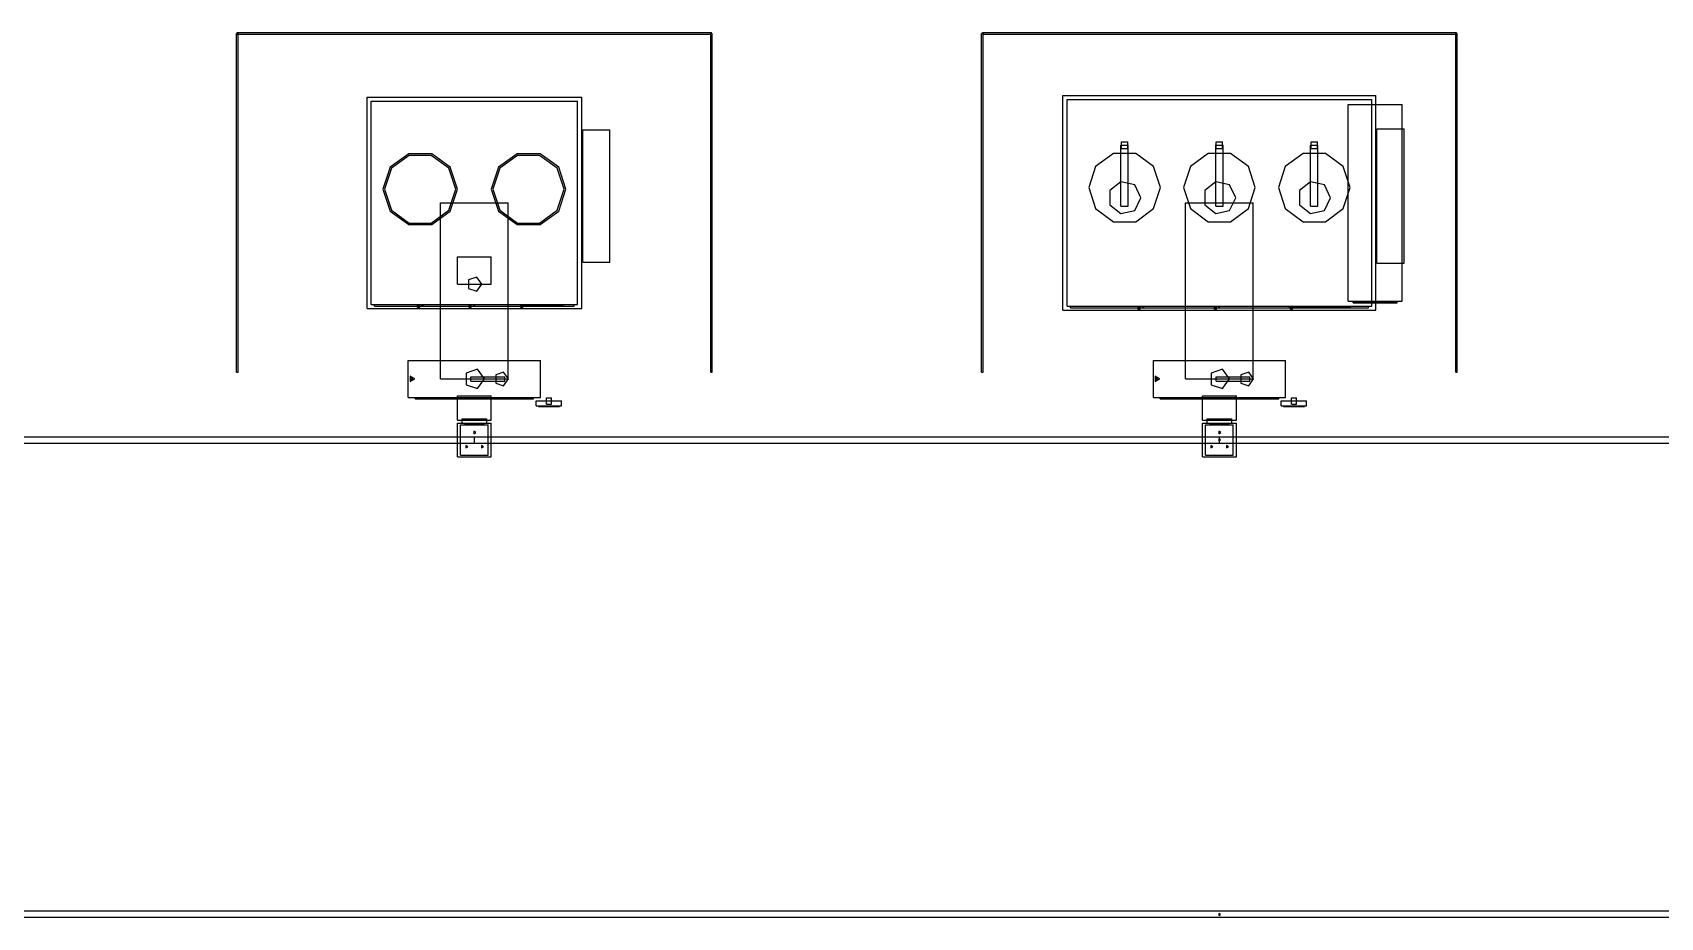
# Model space of a CAD drawing. Header units: millimetres. Extents: x 155910 to 349090, y -230090 to -203978.
# Drawn here: x 252954 to 301022, y -230090 to -203978 of the extents above; entities that cross this region are included whole.
import ezdxf

# ---------------------------------------------------------------- set-up
doc = ezdxf.new("R2010")
doc.units = ezdxf.units.MM

msp = doc.modelspace()

# ---------------------------------------------------------------- linework, layer by layer
at = {"layer": 'V6_FAB1_PORT_CMP'}
for p, q in [((287500, -215420), (287500, -214700)), ((287500, -215420), (287500, -214700)), ((287500, -214700), (288500, -214700)), ((287500, -214700), (288500, -214700)), ((288500, -215420), (288500, -214700)), ((288500, -215420), (288500, -214700)), ((287500, -215420), (288500, -215420)), ((287500, -215420), (288500, -215420)), ((287500, -216500), (287500, -215500)), ((287500, -216500), (287500, -215500)), ((287500, -215500), (288500, -215500)), ((287500, -215500), (288500, -215500)), ((287590, -216450), (287590, -215550)), ((287590, -216450), (287590, -215550)), ((287590, -215550), (288410, -215550)), ((287590, -215550), (288410, -215550)), ((287635, -215500), (287635, -215380)), ((287635, -215500), (287635, -215380)), ((287635, -215380), (288365, -215380)), ((287635, -215380), (288365, -215380)), ((287635, -215500), (288365, -215500)), ((287635, -215500), (288365, -215500)), ((287710, -215527), (287710, -215503)), ((287710, -215527), (287710, -215503)), ((287710, -215503), (288290, -215503)), ((287710, -215503), (288290, -215503)), ((287710, -215527), (288290, -215527)), ((287710, -215527), (288290, -215527)), ((288040, -215780), (287980, -215745)), ((287980, -215745), (287980, -215815)), ((288040, -215780), (287980, -215745)), ((287980, -215745), (287980, -215815)), ((287980, -215815), (288040, -215780)), ((287980, -215815), (288040, -215780)), ((288290, -215527), (288290, -215503)), ((288290, -215527), (288290, -215503)), ((288365, -215500), (288365, -215380)), ((288365, -215500), (288365, -215380)), ((288410, -216450), (288410, -215550)), ((288410, -216450), (288410, -215550)), ((288500, -216500), (288500, -215500)), ((288500, -216500), (288500, -215500)), ((287810, -216200), (287750, -216165)), ((287750, -216165), (287750, -216235)), ((287810, -216200), (287750, -216165)), ((287750, -216165), (287750, -216235)), ((287750, -216235), (287810, -216200)), ((287750, -216235), (287810, -216200)), ((288270, -216200), (288210, -216165)), ((288210, -216165), (288210, -216235)), ((288270, -216200), (288210, -216165)), ((288210, -216165), (288210, -216235)), ((288210, -216235), (288270, -216200)), ((288210, -216235), (288270, -216200)), ((287500, -216500), (288500, -216500)), ((287500, -216500), (288500, -216500)), ((287590, -216450), (288410, -216450)), ((287590, -216450), (288410, -216450))]:
    msp.add_line(p, q, dxfattribs=at)
at = {"layer": 'V6_FAB1_PORT_THERMAL'}
for p, q in [((265500, -215420), (265500, -214700)), ((265500, -215420), (265500, -214700)), ((265500, -214700), (266500, -214700)), ((265500, -214700), (266500, -214700)), ((266500, -215420), (266500, -214700)), ((266500, -215420), (266500, -214700)), ((265500, -215420), (266500, -215420)), ((265500, -215420), (266500, -215420)), ((265500, -216500), (265500, -215500)), ((265500, -216500), (265500, -215500)), ((265500, -215500), (266500, -215500)), ((265500, -215500), (266500, -215500)), ((265590, -216450), (265590, -215550)), ((265590, -216450), (265590, -215550)), ((265590, -215550), (266410, -215550)), ((265590, -215550), (266410, -215550)), ((265635, -215500), (265635, -215380)), ((265635, -215500), (265635, -215380)), ((265635, -215380), (266365, -215380)), ((265635, -215380), (266365, -215380)), ((265635, -215500), (266365, -215500)), ((265635, -215500), (266365, -215500)), ((265710, -215527), (265710, -215503)), ((265710, -215527), (265710, -215503)), ((265710, -215503), (266290, -215503)), ((265710, -215503), (266290, -215503)), ((265710, -215527), (266290, -215527)), ((265710, -215527), (266290, -215527)), ((266040, -215780), (265980, -215745)), ((265980, -215745), (265980, -215815)), ((266040, -215780), (265980, -215745)), ((265980, -215745), (265980, -215815)), ((265980, -215815), (266040, -215780)), ((265980, -215815), (266040, -215780)), ((266290, -215527), (266290, -215503)), ((266290, -215527), (266290, -215503)), ((266365, -215500), (266365, -215380)), ((266365, -215500), (266365, -215380)), ((266410, -216450), (266410, -215550)), ((266410, -216450), (266410, -215550)), ((266500, -216500), (266500, -215500)), ((266500, -216500), (266500, -215500)), ((265810, -216200), (265750, -216165)), ((265750, -216165), (265750, -216235)), ((265810, -216200), (265750, -216165)), ((265750, -216165), (265750, -216235)), ((265750, -216235), (265810, -216200)), ((265750, -216235), (265810, -216200)), ((266270, -216200), (266210, -216165)), ((266210, -216165), (266210, -216235)), ((266270, -216200), (266210, -216165)), ((266210, -216165), (266210, -216235)), ((266210, -216235), (266270, -216200)), ((266210, -216235), (266270, -216200)), ((265500, -216500), (266500, -216500)), ((265500, -216500), (266500, -216500)), ((265590, -216450), (266410, -216450)), ((265590, -216450), (266410, -216450))]:
    msp.add_line(p, q, dxfattribs=at)
at = {"layer": 'V6_FAB1_RAIL_01'}
for p, q in [((244000, -215910), (266000, -215910)), ((244000, -215910), (266000, -215910)), ((244000, -216090), (266000, -216090)), ((244000, -216090), (266000, -216090)), ((266000, -216090), (266000, -215910)), ((266000, -216090), (266000, -215910)), ((266000, -216090), (266000, -215910)), ((266000, -216090), (266000, -215910)), ((266000, -215910), (288000, -215910)), ((266000, -215910), (288000, -215910)), ((266000, -216090), (288000, -216090)), ((266000, -216090), (288000, -216090)), ((288034, -216000), (287983, -215971)), ((287983, -215971), (287983, -216029)), ((288034, -216000), (287983, -215971)), ((287983, -215971), (287983, -216029)), ((287983, -216029), (288034, -216000)), ((287983, -216029), (288034, -216000)), ((288000, -216090), (288000, -215910)), ((288000, -216090), (288000, -215910)), ((288000, -216090), (288000, -215910)), ((288000, -216090), (288000, -215910)), ((288000, -215910), (310000, -215910)), ((288000, -215910), (310000, -215910)), ((288000, -216090), (310000, -216090)), ((288000, -216090), (310000, -216090)), ((347000, -229910), (158000, -229910)), ((347000, -229910), (158000, -229910)), ((347000, -230090), (158000, -230090)), ((347000, -230090), (158000, -230090)), ((288034, -230000), (287983, -229971)), ((287983, -229971), (287983, -230029)), ((288034, -230000), (287983, -229971)), ((287983, -229971), (287983, -230029)), ((287983, -230029), (288034, -230000)), ((287983, -230029), (288034, -230000))]:
    msp.add_line(p, q, dxfattribs=at)
at = {"layer": 'V6_FAB1_TOOL_CMP'}
for p, q in [((280978, -214000), (280978, -204000)), ((280978, -214000), (280978, -204000)), ((280978, -204000), (281022, -204000)), ((280978, -204000), (281022, -204000)), ((281000, -204022), (281000, -203978)), ((281000, -204022), (281000, -203978)), ((281000, -203978), (295000, -203978)), ((281000, -203978), (295000, -203978)), ((281000, -204022), (295000, -204022)), ((281000, -204022), (295000, -204022)), ((281022, -214000), (281022, -204000)), ((281022, -214000), (281022, -204000)), ((294978, -214000), (294978, -204000)), ((294978, -214000), (294978, -204000)), ((294978, -204000), (295022, -204000)), ((294978, -204000), (295022, -204000)), ((295000, -204022), (295000, -203978)), ((295000, -204022), (295000, -203978)), ((295022, -214000), (295022, -204000)), ((295022, -214000), (295022, -204000)), ((283380, -212170), (283380, -205830)), ((283380, -212170), (283380, -205830)), ((283380, -205830), (292620, -205830)), ((283380, -205830), (292620, -205830)), ((283500, -212050), (283500, -205950)), ((283500, -212050), (283500, -205950)), ((283500, -205950), (292500, -205950)), ((283500, -205950), (292500, -205950)), ((291800, -211900), (291800, -206100)), ((291800, -211900), (291800, -206100)), ((291800, -206100), (293400, -206100)), ((291800, -206100), (293400, -206100)), ((292500, -212050), (292500, -205950)), ((292500, -212050), (292500, -205950)), ((292620, -212170), (292620, -205830)), ((292620, -212170), (292620, -205830)), ((293400, -211900), (293400, -206100)), ((293400, -211900), (293400, -206100)), ((292650, -210782), (292650, -206818)), ((292650, -210782), (292650, -206818)), ((292650, -206818), (293450, -206818)), ((292650, -206818), (293450, -206818)), ((293450, -210782), (293450, -206818)), ((293450, -210782), (293450, -206818)), ((284872, -207542), (284342, -207927)), ((284872, -207542), (284342, -207927)), ((285528, -207542), (284872, -207542)), ((285528, -207542), (284872, -207542)), ((285090, -209100), (285090, -207300)), ((285090, -209100), (285090, -207300)), ((285090, -207300), (285310, -207300)), ((285090, -207300), (285310, -207300)), ((285105, -207395), (285105, -207205)), ((285105, -207395), (285105, -207205)), ((285105, -207205), (285295, -207205)), ((285105, -207205), (285295, -207205)), ((285105, -207395), (285295, -207395)), ((285105, -207395), (285295, -207395)), ((285295, -207395), (285295, -207205)), ((285295, -207395), (285295, -207205)), ((285310, -209100), (285310, -207300)), ((285310, -209100), (285310, -207300)), ((286058, -207927), (285528, -207542)), ((286058, -207927), (285528, -207542)), ((287672, -207542), (287142, -207927)), ((287672, -207542), (287142, -207927)), ((288328, -207542), (287672, -207542)), ((288328, -207542), (287672, -207542)), ((287890, -209100), (287890, -207300)), ((287890, -209100), (287890, -207300)), ((287890, -207300), (288110, -207300)), ((287890, -207300), (288110, -207300)), ((287905, -207395), (287905, -207205)), ((287905, -207395), (287905, -207205)), ((287905, -207205), (288095, -207205)), ((287905, -207205), (288095, -207205)), ((287905, -207395), (288095, -207395)), ((287905, -207395), (288095, -207395)), ((288095, -207395), (288095, -207205)), ((288095, -207395), (288095, -207205)), ((288110, -209100), (288110, -207300)), ((288110, -209100), (288110, -207300)), ((288858, -207927), (288328, -207542)), ((288858, -207927), (288328, -207542)), ((290472, -207542), (289942, -207927)), ((290472, -207542), (289942, -207927)), ((291128, -207542), (290472, -207542)), ((291128, -207542), (290472, -207542)), ((290690, -209100), (290690, -207300)), ((290690, -209100), (290690, -207300)), ((290690, -207300), (290910, -207300)), ((290690, -207300), (290910, -207300)), ((290705, -207395), (290705, -207205)), ((290705, -207395), (290705, -207205)), ((290705, -207205), (290895, -207205)), ((290705, -207205), (290895, -207205)), ((290705, -207395), (290895, -207395)), ((290705, -207395), (290895, -207395)), ((290895, -207395), (290895, -207205)), ((290895, -207395), (290895, -207205)), ((290910, -209100), (290910, -207300)), ((290910, -209100), (290910, -207300)), ((291658, -207927), (291128, -207542)), ((291658, -207927), (291128, -207542)), ((284342, -207927), (284140, -208550)), ((284342, -207927), (284140, -208550)), ((286260, -208550), (286058, -207927)), ((286260, -208550), (286058, -207927)), ((287142, -207927), (286940, -208550)), ((287142, -207927), (286940, -208550)), ((289060, -208550), (288858, -207927)), ((289060, -208550), (288858, -207927)), ((289942, -207927), (289740, -208550)), ((289942, -207927), (289740, -208550)), ((291860, -208550), (291658, -207927)), ((291860, -208550), (291658, -207927)), ((284140, -208550), (284342, -209173)), ((284140, -208550), (284342, -209173)), ((285093, -208382), (284768, -208642)), ((285093, -208382), (284768, -208642)), ((285499, -208475), (285093, -208382)), ((285499, -208475), (285093, -208382)), ((285680, -208850), (285499, -208475)), ((285680, -208850), (285499, -208475)), ((286058, -209173), (286260, -208550)), ((286058, -209173), (286260, -208550)), ((286940, -208550), (287142, -209173)), ((286940, -208550), (287142, -209173)), ((287893, -208382), (287568, -208642)), ((287893, -208382), (287568, -208642)), ((288299, -208475), (287893, -208382)), ((288299, -208475), (287893, -208382)), ((288480, -208850), (288299, -208475)), ((288480, -208850), (288299, -208475)), ((288858, -209173), (289060, -208550)), ((288858, -209173), (289060, -208550)), ((289740, -208550), (289942, -209173)), ((289740, -208550), (289942, -209173)), ((290693, -208382), (290368, -208642)), ((290693, -208382), (290368, -208642)), ((291099, -208475), (290693, -208382)), ((291099, -208475), (290693, -208382)), ((291280, -208850), (291099, -208475)), ((291280, -208850), (291099, -208475)), ((291658, -209173), (291860, -208550)), ((291658, -209173), (291860, -208550)), ((284768, -208642), (284768, -209058)), ((284768, -208642), (284768, -209058)), ((284768, -209058), (285093, -209318)), ((284768, -209058), (285093, -209318)), ((285499, -209225), (285680, -208850)), ((285499, -209225), (285680, -208850)), ((287000, -214200), (287000, -209000)), ((287000, -214200), (287000, -209000)), ((287000, -209000), (289000, -209000)), ((287000, -209000), (289000, -209000)), ((287568, -208642), (287568, -209058)), ((287568, -208642), (287568, -209058)), ((287568, -209058), (287893, -209318)), ((287568, -209058), (287893, -209318)), ((288299, -209225), (288480, -208850)), ((288299, -209225), (288480, -208850)), ((289000, -214200), (289000, -209000)), ((289000, -214200), (289000, -209000)), ((290368, -208642), (290368, -209058)), ((290368, -208642), (290368, -209058)), ((290368, -209058), (290693, -209318)), ((290368, -209058), (290693, -209318)), ((291099, -209225), (291280, -208850)), ((291099, -209225), (291280, -208850)), ((284342, -209173), (284872, -209558)), ((284342, -209173), (284872, -209558)), ((284872, -209558), (285528, -209558)), ((284872, -209558), (285528, -209558)), ((285090, -209100), (285310, -209100)), ((285090, -209100), (285310, -209100)), ((285093, -209318), (285499, -209225)), ((285093, -209318), (285499, -209225)), ((285528, -209558), (286058, -209173)), ((285528, -209558), (286058, -209173)), ((287142, -209173), (287672, -209558)), ((287142, -209173), (287672, -209558)), ((287672, -209558), (288328, -209558)), ((287672, -209558), (288328, -209558)), ((287890, -209100), (288110, -209100)), ((287890, -209100), (288110, -209100)), ((287893, -209318), (288299, -209225)), ((287893, -209318), (288299, -209225)), ((288328, -209558), (288858, -209173)), ((288328, -209558), (288858, -209173)), ((289942, -209173), (290472, -209558)), ((289942, -209173), (290472, -209558)), ((290472, -209558), (291128, -209558)), ((290472, -209558), (291128, -209558)), ((290690, -209100), (290910, -209100)), ((290690, -209100), (290910, -209100)), ((290693, -209318), (291099, -209225)), ((290693, -209318), (291099, -209225)), ((291128, -209558), (291658, -209173)), ((291128, -209558), (291658, -209173)), ((292650, -210782), (293450, -210782)), ((292650, -210782), (293450, -210782)), ((291800, -211900), (293400, -211900)), ((291800, -211900), (293400, -211900)), ((291950, -211950), (291950, -211910)), ((291950, -211950), (291950, -211910)), ((291950, -211910), (293250, -211910)), ((291950, -211910), (293250, -211910)), ((291950, -211950), (293250, -211950)), ((291950, -211950), (293250, -211950)), ((293250, -211950), (293250, -211910)), ((293250, -211950), (293250, -211910)), ((283380, -212170), (292620, -212170)), ((283380, -212170), (292620, -212170)), ((283500, -212050), (292500, -212050)), ((283500, -212050), (292500, -212050)), ((283600, -212100), (283600, -212054)), ((283600, -212100), (283600, -212054)), ((283600, -212054), (292400, -212054)), ((283600, -212054), (292400, -212054)), ((283600, -212100), (292400, -212100)), ((283600, -212100), (292400, -212100)), ((285600, -212137), (285600, -212077)), ((285600, -212137), (285600, -212077)), ((285600, -212077), (285660, -212077)), ((285600, -212077), (285660, -212077)), ((285600, -212137), (285660, -212137)), ((285600, -212137), (285660, -212137)), ((285660, -212137), (285660, -212077)), ((285660, -212137), (285660, -212077)), ((285736, -212100), (285736, -212054)), ((285736, -212100), (285736, -212054)), ((285736, -212054), (285764, -212054)), ((285736, -212054), (285764, -212054)), ((285736, -212100), (285764, -212100)), ((285736, -212100), (285764, -212100)), ((285764, -212100), (285764, -212054)), ((285764, -212100), (285764, -212054)), ((287850, -212137), (287850, -212077)), ((287850, -212137), (287850, -212077)), ((287850, -212077), (287910, -212077)), ((287850, -212077), (287910, -212077)), ((287850, -212137), (287910, -212137)), ((287850, -212137), (287910, -212137)), ((287910, -212137), (287910, -212077)), ((287910, -212137), (287910, -212077)), ((287986, -212100), (287986, -212054)), ((287986, -212100), (287986, -212054)), ((287986, -212054), (288014, -212054)), ((287986, -212054), (288014, -212054)), ((287986, -212100), (288014, -212100)), ((287986, -212100), (288014, -212100)), ((288014, -212100), (288014, -212054)), ((288014, -212100), (288014, -212054)), ((290070, -212102), (290070, -212062)), ((290070, -212102), (290070, -212062)), ((290070, -212062), (291870, -212062)), ((290070, -212062), (291870, -212062)), ((290070, -212102), (290070, -212062)), ((290070, -212102), (290070, -212062)), ((290070, -212062), (291870, -212062)), ((290070, -212062), (291870, -212062)), ((290070, -212102), (290070, -212062)), ((290070, -212102), (290070, -212062)), ((290070, -212062), (291870, -212062)), ((290070, -212062), (291870, -212062)), ((290070, -212102), (290070, -212062)), ((290070, -212102), (290070, -212062)), ((290070, -212062), (291870, -212062)), ((290070, -212062), (291870, -212062)), ((290070, -212102), (290070, -212062)), ((290070, -212102), (290070, -212062)), ((290070, -212062), (291870, -212062)), ((290070, -212062), (291870, -212062)), ((290070, -212102), (291870, -212102)), ((290070, -212102), (291870, -212102)), ((290070, -212102), (291870, -212102)), ((290070, -212102), (291870, -212102)), ((290070, -212102), (291870, -212102)), ((290070, -212102), (291870, -212102)), ((290070, -212102), (291870, -212102)), ((290070, -212102), (291870, -212102)), ((290070, -212102), (291870, -212102)), ((290070, -212102), (291870, -212102)), ((290100, -212137), (290100, -212077)), ((290100, -212137), (290100, -212077)), ((290100, -212077), (290160, -212077)), ((290100, -212077), (290160, -212077)), ((290100, -212137), (290160, -212137)), ((290100, -212137), (290160, -212137)), ((290160, -212137), (290160, -212077)), ((290160, -212137), (290160, -212077)), ((290236, -212100), (290236, -212054)), ((290236, -212100), (290236, -212054)), ((290236, -212054), (290264, -212054)), ((290236, -212054), (290264, -212054)), ((290236, -212100), (290264, -212100)), ((290236, -212100), (290264, -212100)), ((290264, -212100), (290264, -212054)), ((290264, -212100), (290264, -212054)), ((291870, -212102), (291870, -212062)), ((291870, -212102), (291870, -212062)), ((291870, -212102), (291870, -212062)), ((291870, -212102), (291870, -212062)), ((291870, -212102), (291870, -212062)), ((291870, -212102), (291870, -212062)), ((291870, -212102), (291870, -212062)), ((291870, -212102), (291870, -212062)), ((291870, -212102), (291870, -212062)), ((291870, -212102), (291870, -212062)), ((292400, -212100), (292400, -212054)), ((292400, -212100), (292400, -212054)), ((286050, -214750), (286050, -213650)), ((286050, -214750), (286050, -213650)), ((286050, -213650), (289950, -213650)), ((286050, -213650), (289950, -213650)), ((289950, -214750), (289950, -213650)), ((289950, -214750), (289950, -213650)), ((280978, -214000), (281022, -214000)), ((280978, -214000), (281022, -214000)), ((286240, -214200), (286105, -214122)), ((286105, -214122), (286105, -214278)), ((286240, -214200), (286105, -214122)), ((286105, -214122), (286105, -214278)), ((286240, -214200), (286105, -214122)), ((286105, -214122), (286105, -214278)), ((286240, -214200), (286105, -214122)), ((286105, -214122), (286105, -214278)), ((286240, -214200), (286105, -214122)), ((286105, -214122), (286105, -214278)), ((286240, -214200), (286105, -214122)), ((286105, -214122), (286105, -214278)), ((286105, -214278), (286240, -214200)), ((286105, -214278), (286240, -214200)), ((286105, -214278), (286240, -214200)), ((286105, -214278), (286240, -214200)), ((286105, -214278), (286240, -214200)), ((286105, -214278), (286240, -214200)), ((286195, -214200), (286128, -214161)), ((286128, -214161), (286128, -214239)), ((286195, -214200), (286128, -214161)), ((286128, -214161), (286128, -214239)), ((286128, -214239), (286195, -214200)), ((286128, -214239), (286195, -214200)), ((287000, -214200), (289000, -214200)), ((287000, -214200), (289000, -214200)), ((288093, -213915), (287757, -214024)), ((288093, -213915), (287757, -214024)), ((287757, -214024), (287757, -214376)), ((287757, -214024), (287757, -214376)), ((287757, -214376), (288093, -214485)), ((287757, -214376), (288093, -214485)), ((287900, -214265), (287900, -214135)), ((287900, -214265), (287900, -214135)), ((287900, -214135), (288900, -214135)), ((287900, -214135), (288900, -214135)), ((287900, -214265), (288900, -214265)), ((287900, -214265), (288900, -214265)), ((288300, -214200), (288093, -213915)), ((288300, -214200), (288093, -213915)), ((288093, -214485), (288300, -214200)), ((288093, -214485), (288300, -214200)), ((288865, -214000), (288630, -214077)), ((288865, -214000), (288630, -214077)), ((288630, -214077), (288630, -214323)), ((288630, -214077), (288630, -214323)), ((288630, -214323), (288865, -214400)), ((288630, -214323), (288865, -214400)), ((289010, -214200), (288865, -214000)), ((289010, -214200), (288865, -214000)), ((288865, -214400), (289010, -214200)), ((288865, -214400), (289010, -214200)), ((288900, -214265), (288900, -214135)), ((288900, -214265), (288900, -214135)), ((294978, -214000), (295022, -214000)), ((294978, -214000), (295022, -214000)), ((286050, -214750), (289950, -214750)), ((286050, -214750), (289950, -214750)), ((286250, -214788), (286250, -214748)), ((286250, -214788), (286250, -214748)), ((286250, -214748), (289750, -214748)), ((286250, -214748), (289750, -214748)), ((286250, -214788), (289750, -214788)), ((286250, -214788), (289750, -214788)), ((289750, -214788), (289750, -214748)), ((289750, -214788), (289750, -214748)), ((289825, -214995), (289825, -214845)), ((289825, -214995), (289825, -214845)), ((289825, -214845), (290575, -214845)), ((289825, -214845), (290575, -214845)), ((290125, -214940), (290125, -214760)), ((290125, -214940), (290125, -214760)), ((290125, -214760), (290275, -214760)), ((290125, -214760), (290275, -214760)), ((290275, -214940), (290275, -214760)), ((290275, -214940), (290275, -214760)), ((290575, -214995), (290575, -214845)), ((290575, -214995), (290575, -214845)), ((289825, -214995), (290575, -214995)), ((289825, -214995), (290575, -214995)), ((289890, -215011), (289890, -214999)), ((289890, -215011), (289890, -214999)), ((289890, -214999), (290510, -214999)), ((289890, -214999), (290510, -214999)), ((289890, -215011), (290510, -215011)), ((289890, -215011), (290510, -215011)), ((290125, -214940), (290275, -214940)), ((290125, -214940), (290275, -214940)), ((290510, -215011), (290510, -214999)), ((290510, -215011), (290510, -214999))]:
    msp.add_line(p, q, dxfattribs=at)
at = {"layer": 'V6_FAB1_TOOL_THERMAL'}
for p, q in [((258978, -214000), (258978, -204000)), ((258978, -214000), (258978, -204000)), ((258978, -204000), (259023, -204000)), ((258978, -204000), (259023, -204000)), ((259000, -204022), (259000, -203978)), ((259000, -204022), (259000, -203978)), ((259000, -203978), (273000, -203978)), ((259000, -203978), (273000, -203978)), ((259000, -204022), (273000, -204022)), ((259000, -204022), (273000, -204022)), ((259023, -214000), (259023, -204000)), ((259023, -214000), (259023, -204000)), ((272978, -214000), (272978, -204000)), ((272978, -214000), (272978, -204000)), ((272978, -204000), (273022, -204000)), ((272978, -204000), (273022, -204000)), ((273000, -204022), (273000, -203978)), ((273000, -204022), (273000, -203978)), ((273022, -214000), (273022, -204000)), ((273022, -214000), (273022, -204000)), ((262830, -212120), (262830, -205880)), ((262830, -212120), (262830, -205880)), ((262830, -205880), (269170, -205880)), ((262830, -205880), (269170, -205880)), ((262950, -212000), (262950, -206000)), ((262950, -212000), (262950, -206000)), ((262950, -206000), (269050, -206000)), ((262950, -206000), (269050, -206000)), ((269050, -212000), (269050, -206000)), ((269050, -212000), (269050, -206000)), ((269170, -212120), (269170, -205880)), ((269170, -212120), (269170, -205880)), ((269200, -210750), (269200, -206850)), ((269200, -210750), (269200, -206850)), ((269200, -206850), (270000, -206850)), ((269200, -206850), (270000, -206850)), ((270000, -210750), (270000, -206850)), ((270000, -210750), (270000, -206850)), ((264060, -207554), (263510, -207953)), ((264060, -207554), (263510, -207953)), ((264076, -207601), (263551, -207983)), ((264076, -207601), (263551, -207983)), ((264740, -207554), (264060, -207554)), ((264740, -207554), (264060, -207554)), ((264724, -207601), (264076, -207601)), ((264724, -207601), (264076, -207601)), ((265249, -207983), (264724, -207601)), ((265249, -207983), (264724, -207601)), ((265290, -207953), (264740, -207554)), ((265290, -207953), (264740, -207554)), ((267260, -207554), (266710, -207953)), ((267260, -207554), (266710, -207953)), ((267276, -207601), (266751, -207983)), ((267276, -207601), (266751, -207983)), ((267940, -207554), (267260, -207554)), ((267940, -207554), (267260, -207554)), ((267924, -207601), (267276, -207601)), ((267924, -207601), (267276, -207601)), ((268449, -207983), (267924, -207601)), ((268449, -207983), (267924, -207601)), ((268490, -207953), (267940, -207554)), ((268490, -207953), (267940, -207554)), ((263510, -207953), (263300, -208600)), ((263510, -207953), (263300, -208600)), ((263551, -207983), (263350, -208600)), ((263551, -207983), (263350, -208600)), ((265450, -208600), (265249, -207983)), ((265450, -208600), (265249, -207983)), ((265500, -208600), (265290, -207953)), ((265500, -208600), (265290, -207953)), ((266710, -207953), (266500, -208600)), ((266710, -207953), (266500, -208600)), ((266751, -207983), (266550, -208600)), ((266751, -207983), (266550, -208600)), ((268650, -208600), (268449, -207983)), ((268650, -208600), (268449, -207983)), ((268700, -208600), (268490, -207953)), ((268700, -208600), (268490, -207953)), ((263300, -208600), (263510, -209247)), ((263300, -208600), (263510, -209247)), ((263350, -208600), (263551, -209217)), ((263350, -208600), (263551, -209217)), ((265249, -209217), (265450, -208600)), ((265249, -209217), (265450, -208600)), ((265290, -209247), (265500, -208600)), ((265290, -209247), (265500, -208600)), ((266500, -208600), (266710, -209247)), ((266500, -208600), (266710, -209247)), ((266550, -208600), (266751, -209217)), ((266550, -208600), (266751, -209217)), ((268449, -209217), (268650, -208600)), ((268449, -209217), (268650, -208600)), ((268490, -209247), (268700, -208600)), ((268490, -209247), (268700, -208600)), ((265000, -214200), (265000, -209000)), ((265000, -214200), (265000, -209000)), ((265000, -209000), (267000, -209000)), ((265000, -209000), (267000, -209000)), ((267000, -214200), (267000, -209000)), ((267000, -214200), (267000, -209000)), ((263510, -209247), (264060, -209646)), ((263510, -209247), (264060, -209646)), ((263551, -209217), (264076, -209599)), ((263551, -209217), (264076, -209599)), ((264724, -209599), (265249, -209217)), ((264724, -209599), (265249, -209217)), ((264740, -209646), (265290, -209247)), ((264740, -209646), (265290, -209247)), ((266710, -209247), (267260, -209646)), ((266710, -209247), (267260, -209646)), ((266751, -209217), (267276, -209599)), ((266751, -209217), (267276, -209599)), ((267924, -209599), (268449, -209217)), ((267924, -209599), (268449, -209217)), ((267940, -209646), (268490, -209247)), ((267940, -209646), (268490, -209247)), ((264060, -209646), (264740, -209646)), ((264060, -209646), (264740, -209646)), ((264076, -209599), (264724, -209599)), ((264076, -209599), (264724, -209599)), ((267260, -209646), (267940, -209646)), ((267260, -209646), (267940, -209646)), ((267276, -209599), (267924, -209599)), ((267276, -209599), (267924, -209599)), ((265500, -211400), (265500, -210600)), ((265500, -211400), (265500, -210600)), ((265500, -210600), (266500, -210600)), ((265500, -210600), (266500, -210600)), ((266500, -211400), (266500, -210600)), ((266500, -211400), (266500, -210600)), ((269200, -210750), (270000, -210750)), ((269200, -210750), (270000, -210750)), ((265500, -211400), (266500, -211400)), ((265500, -211400), (266500, -211400)), ((266068, -211191), (265822, -211271)), ((266068, -211191), (265822, -211271)), ((266068, -211191), (265822, -211271)), ((266068, -211191), (265822, -211271)), ((266068, -211191), (265822, -211271)), ((266068, -211191), (265822, -211271)), ((266068, -211191), (265822, -211271)), ((266068, -211191), (265822, -211271)), ((266068, -211191), (265822, -211271)), ((266068, -211191), (265822, -211271)), ((266068, -211191), (265822, -211271)), ((266068, -211191), (265822, -211271)), ((266068, -211191), (265822, -211271)), ((266068, -211191), (265822, -211271)), ((266068, -211191), (265822, -211271)), ((266068, -211191), (265822, -211271)), ((266068, -211191), (265822, -211271)), ((266068, -211191), (265822, -211271)), ((266068, -211191), (265822, -211271)), ((266068, -211191), (265822, -211271)), ((266068, -211191), (265822, -211271)), ((266068, -211191), (265822, -211271)), ((266068, -211191), (265822, -211271)), ((266068, -211191), (265822, -211271)), ((266068, -211191), (265822, -211271)), ((266068, -211191), (265822, -211271)), ((266068, -211191), (265822, -211271)), ((266068, -211191), (265822, -211271)), ((266068, -211191), (265822, -211271)), ((266068, -211191), (265822, -211271)), ((266068, -211191), (265822, -211271)), ((266068, -211191), (265822, -211271)), ((265822, -211271), (265822, -211529)), ((265822, -211271), (265822, -211529)), ((265822, -211271), (265822, -211529)), ((265822, -211271), (265822, -211529)), ((265822, -211271), (265822, -211529)), ((265822, -211271), (265822, -211529)), ((265822, -211271), (265822, -211529)), ((265822, -211271), (265822, -211529)), ((265822, -211271), (265822, -211529)), ((265822, -211271), (265822, -211529)), ((265822, -211271), (265822, -211529)), ((265822, -211271), (265822, -211529)), ((265822, -211271), (265822, -211529)), ((265822, -211271), (265822, -211529)), ((265822, -211271), (265822, -211529)), ((265822, -211271), (265822, -211529)), ((265822, -211271), (265822, -211529)), ((265822, -211271), (265822, -211529)), ((265822, -211271), (265822, -211529)), ((265822, -211271), (265822, -211529)), ((265822, -211271), (265822, -211529)), ((265822, -211271), (265822, -211529)), ((265822, -211271), (265822, -211529)), ((265822, -211271), (265822, -211529)), ((265822, -211271), (265822, -211529)), ((265822, -211271), (265822, -211529)), ((265822, -211271), (265822, -211529)), ((265822, -211271), (265822, -211529)), ((265822, -211271), (265822, -211529)), ((265822, -211271), (265822, -211529)), ((265822, -211271), (265822, -211529)), ((265822, -211271), (265822, -211529)), ((266220, -211400), (266068, -211191)), ((266220, -211400), (266068, -211191)), ((266220, -211400), (266068, -211191)), ((266220, -211400), (266068, -211191)), ((266220, -211400), (266068, -211191)), ((266220, -211400), (266068, -211191)), ((266220, -211400), (266068, -211191)), ((266220, -211400), (266068, -211191)), ((266220, -211400), (266068, -211191)), ((266220, -211400), (266068, -211191)), ((266220, -211400), (266068, -211191)), ((266220, -211400), (266068, -211191)), ((266220, -211400), (266068, -211191)), ((266220, -211400), (266068, -211191)), ((266220, -211400), (266068, -211191)), ((266220, -211400), (266068, -211191)), ((266220, -211400), (266068, -211191)), ((266220, -211400), (266068, -211191)), ((266220, -211400), (266068, -211191)), ((266220, -211400), (266068, -211191)), ((266220, -211400), (266068, -211191)), ((266220, -211400), (266068, -211191)), ((266220, -211400), (266068, -211191)), ((266220, -211400), (266068, -211191)), ((266220, -211400), (266068, -211191)), ((266220, -211400), (266068, -211191)), ((266220, -211400), (266068, -211191)), ((266220, -211400), (266068, -211191)), ((266220, -211400), (266068, -211191)), ((266220, -211400), (266068, -211191)), ((266220, -211400), (266068, -211191)), ((266220, -211400), (266068, -211191)), ((266068, -211609), (266220, -211400)), ((266068, -211609), (266220, -211400)), ((266068, -211609), (266220, -211400)), ((266068, -211609), (266220, -211400)), ((266068, -211609), (266220, -211400)), ((266068, -211609), (266220, -211400)), ((266068, -211609), (266220, -211400)), ((266068, -211609), (266220, -211400)), ((266068, -211609), (266220, -211400)), ((266068, -211609), (266220, -211400)), ((266068, -211609), (266220, -211400)), ((266068, -211609), (266220, -211400)), ((266068, -211609), (266220, -211400)), ((266068, -211609), (266220, -211400)), ((266068, -211609), (266220, -211400)), ((266068, -211609), (266220, -211400)), ((266068, -211609), (266220, -211400)), ((266068, -211609), (266220, -211400)), ((266068, -211609), (266220, -211400)), ((266068, -211609), (266220, -211400)), ((266068, -211609), (266220, -211400)), ((266068, -211609), (266220, -211400)), ((266068, -211609), (266220, -211400)), ((266068, -211609), (266220, -211400)), ((266068, -211609), (266220, -211400)), ((266068, -211609), (266220, -211400)), ((266068, -211609), (266220, -211400)), ((266068, -211609), (266220, -211400)), ((266068, -211609), (266220, -211400)), ((266068, -211609), (266220, -211400)), ((266068, -211609), (266220, -211400)), ((266068, -211609), (266220, -211400)), ((265822, -211529), (266068, -211609)), ((265822, -211529), (266068, -211609)), ((265822, -211529), (266068, -211609)), ((265822, -211529), (266068, -211609)), ((265822, -211529), (266068, -211609)), ((265822, -211529), (266068, -211609)), ((265822, -211529), (266068, -211609)), ((265822, -211529), (266068, -211609)), ((265822, -211529), (266068, -211609)), ((265822, -211529), (266068, -211609)), ((265822, -211529), (266068, -211609)), ((265822, -211529), (266068, -211609)), ((265822, -211529), (266068, -211609)), ((265822, -211529), (266068, -211609)), ((265822, -211529), (266068, -211609)), ((265822, -211529), (266068, -211609)), ((265822, -211529), (266068, -211609)), ((265822, -211529), (266068, -211609)), ((265822, -211529), (266068, -211609)), ((265822, -211529), (266068, -211609)), ((265822, -211529), (266068, -211609)), ((265822, -211529), (266068, -211609)), ((265822, -211529), (266068, -211609)), ((265822, -211529), (266068, -211609)), ((265822, -211529), (266068, -211609)), ((265822, -211529), (266068, -211609)), ((265822, -211529), (266068, -211609)), ((265822, -211529), (266068, -211609)), ((265822, -211529), (266068, -211609)), ((265822, -211529), (266068, -211609)), ((265822, -211529), (266068, -211609)), ((265822, -211529), (266068, -211609)), ((262830, -212120), (269170, -212120)), ((262830, -212120), (269170, -212120)), ((262950, -212000), (269050, -212000)), ((262950, -212000), (269050, -212000)), ((263050, -212050), (263050, -212004)), ((263050, -212050), (263050, -212004)), ((263050, -212004), (268950, -212004)), ((263050, -212004), (268950, -212004)), ((263050, -212050), (268950, -212050)), ((263050, -212050), (268950, -212050)), ((264325, -212087), (264325, -212027)), ((264325, -212087), (264325, -212027)), ((264325, -212027), (264385, -212027)), ((264325, -212027), (264385, -212027)), ((264325, -212087), (264385, -212087)), ((264325, -212087), (264385, -212087)), ((264385, -212087), (264385, -212027)), ((264385, -212087), (264385, -212027)), ((264461, -212050), (264461, -212004)), ((264461, -212050), (264461, -212004)), ((264461, -212004), (264489, -212004)), ((264461, -212004), (264489, -212004)), ((264461, -212050), (264489, -212050)), ((264461, -212050), (264489, -212050)), ((264489, -212050), (264489, -212004)), ((264489, -212050), (264489, -212004)), ((265850, -212087), (265850, -212027)), ((265850, -212087), (265850, -212027)), ((265850, -212027), (265910, -212027)), ((265850, -212027), (265910, -212027)), ((265850, -212087), (265910, -212087)), ((265850, -212087), (265910, -212087)), ((265910, -212087), (265910, -212027)), ((265910, -212087), (265910, -212027)), ((265986, -212050), (265986, -212004)), ((265986, -212050), (265986, -212004)), ((265986, -212004), (266014, -212004)), ((265986, -212004), (266014, -212004)), ((265986, -212050), (266014, -212050)), ((265986, -212050), (266014, -212050)), ((266014, -212050), (266014, -212004)), ((266014, -212050), (266014, -212004)), ((267375, -212087), (267375, -212027)), ((267375, -212087), (267375, -212027)), ((267375, -212027), (267435, -212027)), ((267375, -212027), (267435, -212027)), ((267375, -212087), (267435, -212087)), ((267375, -212087), (267435, -212087)), ((267403, -212052), (267403, -212012)), ((267403, -212052), (267403, -212012)), ((267403, -212012), (268623, -212012)), ((267403, -212012), (268623, -212012)), ((267403, -212052), (267403, -212012)), ((267403, -212052), (267403, -212012)), ((267403, -212012), (268623, -212012)), ((267403, -212012), (268623, -212012)), ((267403, -212052), (267403, -212012)), ((267403, -212052), (267403, -212012)), ((267403, -212012), (268623, -212012)), ((267403, -212012), (268623, -212012)), ((267403, -212052), (267403, -212012)), ((267403, -212052), (267403, -212012)), ((267403, -212012), (268623, -212012)), ((267403, -212012), (268623, -212012)), ((267403, -212052), (267403, -212012)), ((267403, -212052), (267403, -212012)), ((267403, -212012), (268623, -212012)), ((267403, -212012), (268623, -212012)), ((267403, -212052), (268623, -212052)), ((267403, -212052), (268623, -212052)), ((267403, -212052), (268623, -212052)), ((267403, -212052), (268623, -212052)), ((267403, -212052), (268623, -212052)), ((267403, -212052), (268623, -212052)), ((267403, -212052), (268623, -212052)), ((267403, -212052), (268623, -212052)), ((267403, -212052), (268623, -212052)), ((267403, -212052), (268623, -212052)), ((267435, -212087), (267435, -212027)), ((267435, -212087), (267435, -212027)), ((267511, -212050), (267511, -212004)), ((267511, -212050), (267511, -212004)), ((267511, -212004), (267539, -212004)), ((267511, -212004), (267539, -212004)), ((267511, -212050), (267539, -212050)), ((267511, -212050), (267539, -212050)), ((267539, -212050), (267539, -212004)), ((267539, -212050), (267539, -212004)), ((268623, -212052), (268623, -212012)), ((268623, -212052), (268623, -212012)), ((268623, -212052), (268623, -212012)), ((268623, -212052), (268623, -212012)), ((268623, -212052), (268623, -212012)), ((268623, -212052), (268623, -212012)), ((268623, -212052), (268623, -212012)), ((268623, -212052), (268623, -212012)), ((268623, -212052), (268623, -212012)), ((268623, -212052), (268623, -212012)), ((268950, -212050), (268950, -212004)), ((268950, -212050), (268950, -212004)), ((264050, -214750), (264050, -213650)), ((264050, -214750), (264050, -213650)), ((264050, -213650), (267950, -213650)), ((264050, -213650), (267950, -213650)), ((267950, -214750), (267950, -213650)), ((267950, -214750), (267950, -213650)), ((258978, -214000), (259023, -214000)), ((258978, -214000), (259023, -214000)), ((264240, -214200), (264105, -214122)), ((264105, -214122), (264105, -214278)), ((264240, -214200), (264105, -214122)), ((264105, -214122), (264105, -214278)), ((264240, -214200), (264105, -214122)), ((264105, -214122), (264105, -214278)), ((264240, -214200), (264105, -214122)), ((264105, -214122), (264105, -214278)), ((264240, -214200), (264105, -214122)), ((264105, -214122), (264105, -214278)), ((264240, -214200), (264105, -214122)), ((264105, -214122), (264105, -214278)), ((264105, -214278), (264240, -214200)), ((264105, -214278), (264240, -214200)), ((264105, -214278), (264240, -214200)), ((264105, -214278), (264240, -214200)), ((264105, -214278), (264240, -214200)), ((264105, -214278), (264240, -214200)), ((264195, -214200), (264128, -214161)), ((264128, -214161), (264128, -214239)), ((264195, -214200), (264128, -214161)), ((264128, -214161), (264128, -214239)), ((264128, -214239), (264195, -214200)), ((264128, -214239), (264195, -214200)), ((265000, -214200), (267000, -214200)), ((265000, -214200), (267000, -214200)), ((266093, -213915), (265757, -214024)), ((266093, -213915), (265757, -214024)), ((265757, -214024), (265757, -214376)), ((265757, -214024), (265757, -214376)), ((265757, -214376), (266093, -214485)), ((265757, -214376), (266093, -214485)), ((265900, -214265), (265900, -214135)), ((265900, -214265), (265900, -214135)), ((265900, -214135), (266900, -214135)), ((265900, -214135), (266900, -214135)), ((265900, -214265), (266900, -214265)), ((265900, -214265), (266900, -214265)), ((266300, -214200), (266093, -213915)), ((266300, -214200), (266093, -213915)), ((266093, -214485), (266300, -214200)), ((266093, -214485), (266300, -214200)), ((266865, -214000), (266630, -214077)), ((266865, -214000), (266630, -214077)), ((266630, -214077), (266630, -214323)), ((266630, -214077), (266630, -214323)), ((266630, -214323), (266865, -214400)), ((266630, -214323), (266865, -214400)), ((267010, -214200), (266865, -214000)), ((267010, -214200), (266865, -214000)), ((266865, -214400), (267010, -214200)), ((266865, -214400), (267010, -214200)), ((266900, -214265), (266900, -214135)), ((266900, -214265), (266900, -214135)), ((272978, -214000), (273022, -214000)), ((272978, -214000), (273022, -214000)), ((264050, -214750), (267950, -214750)), ((264050, -214750), (267950, -214750)), ((264250, -214788), (264250, -214748)), ((264250, -214788), (264250, -214748)), ((264250, -214748), (267750, -214748)), ((264250, -214748), (267750, -214748)), ((264250, -214788), (267750, -214788)), ((264250, -214788), (267750, -214788)), ((267750, -214788), (267750, -214748)), ((267750, -214788), (267750, -214748)), ((267825, -214995), (267825, -214845)), ((267825, -214995), (267825, -214845)), ((267825, -214845), (268575, -214845)), ((267825, -214845), (268575, -214845)), ((268125, -214940), (268125, -214760)), ((268125, -214940), (268125, -214760)), ((268125, -214760), (268275, -214760)), ((268125, -214760), (268275, -214760)), ((268275, -214940), (268275, -214760)), ((268275, -214940), (268275, -214760)), ((268575, -214995), (268575, -214845)), ((268575, -214995), (268575, -214845)), ((267825, -214995), (268575, -214995)), ((267825, -214995), (268575, -214995)), ((267890, -215011), (267890, -214999)), ((267890, -215011), (267890, -214999)), ((267890, -214999), (268510, -214999)), ((267890, -214999), (268510, -214999)), ((267890, -215011), (268510, -215011)), ((267890, -215011), (268510, -215011)), ((268125, -214940), (268275, -214940)), ((268125, -214940), (268275, -214940)), ((268510, -215011), (268510, -214999)), ((268510, -215011), (268510, -214999))]:
    msp.add_line(p, q, dxfattribs=at)

doc.saveas('drawing.dxf')
